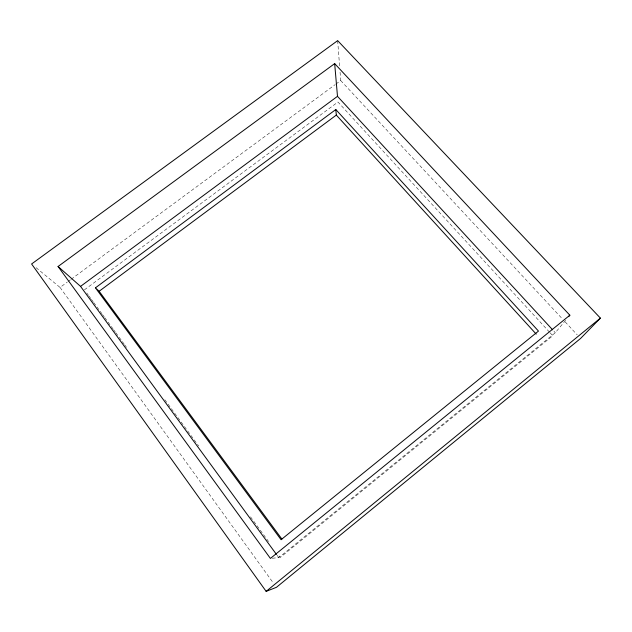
<?xml version="1.0" encoding="UTF-8"?>
<svg xmlns="http://www.w3.org/2000/svg" width="632" height="632" viewBox="0 0 632 632"><rect width="100%" height="100%" fill="white"/><g stroke="black" fill="none" stroke-linecap="round" stroke-linejoin="round"><path stroke-width="0.47" stroke-dasharray="3.16 2.37" d="M272.281 558.254L278.791 557.622L555.299 332.724L565.608 320.321M84.435 289.827L337.978 102.021L549.461 332.108M36.095 267.684L60.064 287.442L67.197 282.18M67.995 281.596L70.373 279.842M71.163 279.257L335.15 84.625M335.94 84.04L340.695 80.533L340.032 71.772M340.695 80.533L562.441 318.955M565.127 321.846L577.221 334.849M553.964 331.271L555.299 332.724M550.124 332.835L552.795 335.734L280.229 557.479L277.898 554.296M86.766 293.011L88.512 295.405M89.096 296.203L90.842 298.588M91.427 299.386L93.173 301.772M93.757 302.57L99.587 310.541M100.172 311.331L101.918 313.725M102.502 314.523L104.248 316.909M104.833 317.706L110.655 325.67M111.24 326.468L112.986 328.861M113.57 329.659L115.316 332.045M115.901 332.843L121.731 340.806M122.316 341.604L124.062 343.998M124.646 344.788L127.553 348.777M164.849 399.756L198.645 445.955M250.509 516.85L268.576 541.545M277.053 555.236L278.791 557.622M60.064 287.442L273.561 583.32M337.654 40.63L339.582 65.933"/><path stroke-width="0.95" d="M568.634 316.672L569.851 315.21L334.668 63.619L58.065 266.499L270.417 558.435L569.851 315.21M600.4 318.117L580.579 338.46L276.445 587.318L266.143 591.37L31.6 263.978L337.654 40.63L600.4 318.117L266.143 591.37M95.432 287.837L335.805 109.534L538.48 331.081L281.074 539.72L95.432 287.837L99.137 291.265L281.88 539.049M99.137 291.265L336.319 115.079L335.805 109.534M58.065 266.499L80.548 286.383L337.488 96.333L334.668 63.619M337.488 96.333L552.621 329.825M336.319 115.079L536.212 334.115M80.548 286.383L276.468 554.438"/></g></svg>
